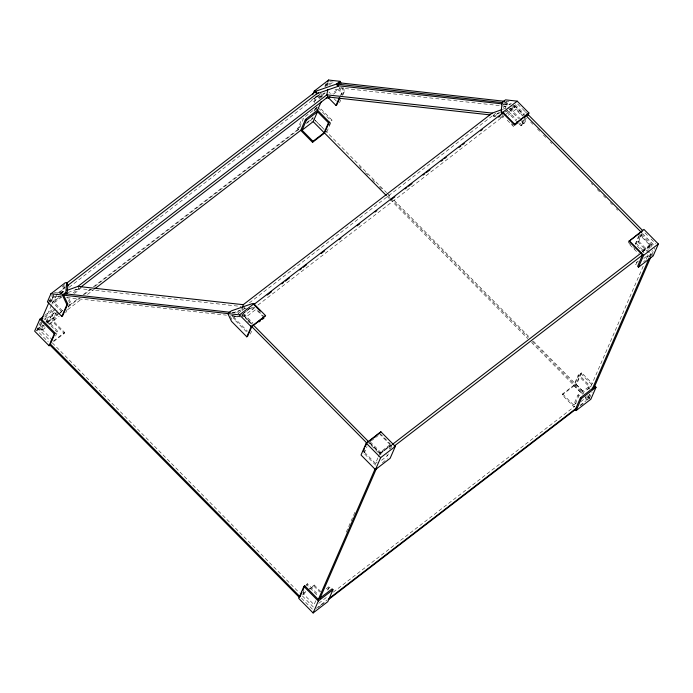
<?xml version="1.0" encoding="UTF-8"?>
<svg xmlns="http://www.w3.org/2000/svg" width="693" height="693" viewBox="0 0 693 693"><rect width="100%" height="100%" fill="white"/><g stroke="black" fill="none" stroke-linecap="round" stroke-linejoin="round"><path stroke-width="0.52" stroke-dasharray="3.46 2.6" d="M242.212 310.767L242.559 308.74M242.697 315.939L243.044 313.912M40.385 322.184L36.4 331.358L44.109 325.424M49.238 301.827L52.27 294.854M41.615 322.046L38.6 328.993L51.525 342.073M50.061 302.616L54.028 293.494M41.632 323.354L39.475 328.309L41.208 330.059L44.638 327.425M53.733 295.513L51.784 300.008L53.517 301.758L57.034 293.676M51.377 305.336L45.071 319.82L57.112 310.559M51.793 304.366L52.633 302.434L61.036 295.972M41.208 330.059L43.364 325.104M52.737 340.272L42.507 329.929L44.231 325.961M45.955 322.002L46.821 320.019L56.254 312.76M62.413 310.767L54.375 302.633L56.965 296.682L61.175 297.15M59.243 292.732L61.781 290.774L63.739 286.278M46.067 322.375L49.324 319.863L53.716 309.771M60.144 293.581L62.647 291.649L65.774 284.459M56.246 312.543L52.365 321.474L64.18 333.437L52.945 342.082M49.376 324.645L53.664 321.344L57.978 311.434M55.622 336.062L57.77 331.107L46.821 320.019M65.757 312.742L70.443 301.966L68.546 297.964L66.441 297.73M64.18 333.437L64.622 332.423L53.664 321.344M317.507 110.17L315.774 108.42L303.742 117.689L298.553 129.617L297.687 128.733L302.079 118.642M315.67 96.431L313.323 101.819L325.069 92.784L324.229 94.716M314.189 102.694L316.779 96.743L320.954 93.529M314.033 111.088L314.899 109.096M324.8 86.322L325.97 83.628M314.882 110.49L315.774 108.42M320.816 96.829L322.15 93.772M325.138 86.885L326.853 82.952L333.835 83.732M315.956 109.182L316.753 107.346M326.282 85.43L327.46 82.736M313.149 117.16L312.352 118.997L305.492 124.272M322.202 96.344L323.484 93.399M326.663 86.088L328.612 81.592L335.594 82.372M340.263 95.625L341.995 92.992L339.605 87.924L332.051 93.737M341.147 94.95L341.995 92.992M329.088 125.364L331.089 120.781L331.964 120.097L320.59 108.584M342.056 95.556L343.754 91.632L344.638 90.956L342.81 87.101M326.784 132.025L331.964 120.097M339.527 102.711L340.809 99.775M342.931 94.872L344.638 90.956M250.329 334.113L251.576 331.228M303.084 592.35L303.95 590.367M375.719 465.185L363.678 453.005L364.908 450.173M315.783 600.762L314.068 604.729L303.11 593.641L304.833 589.682M306.557 585.715L307.415 583.731L318.373 594.819M363.678 453.005L364.553 452.321L367.039 446.621M513.738 125.883L513.478 126.49L505.621 118.538M309.814 589.154L313.825 586.07L314.267 585.057L320.842 591.709M518.814 123.605L520.997 125.814L524.341 118.131M520.997 125.814L521.881 125.138L525.597 116.58M364.553 452.321L375.511 463.409L377.988 457.709M378.404 456.756L379.643 453.906L390.8 445.322L379.842 434.234M369.681 442.957L379.903 453.3L380.431 452.087L391.588 443.503M521.457 121.57L523.639 123.778L526.117 118.079M346.283 532.146L355.301 511.399M523.639 123.778L524.523 123.103L526.515 118.503M380.474 454.851L381.297 452.962L391.597 445.036M327.806 590.202L329.53 586.235L330.388 587.11L325.242 591.077M389.145 449.125L390.8 445.322M381.522 460.325L387.534 455.699L388.349 453.811M390.402 449.099L392.039 445.322M643.199 266.181L590.791 386.72L578.75 395.989L574.003 406.904L562.188 394.941L562.621 393.927L573.778 385.343L578.092 375.441L578.967 374.766L591.008 386.945M643.988 252.893L635.23 244.031L638.946 235.473M578.967 374.766L574.22 385.68L562.188 394.941M635.23 244.031L636.105 243.347L639.804 234.858M581.609 372.73L580.734 373.406L575.545 385.334L576.42 384.658L581.609 372.73L592.229 383.48M648.405 252.659L637.872 241.996L641.562 233.506M637.872 241.996L638.747 241.32L641.943 233.974M562.621 393.927L573.579 405.015L577.884 395.105L589.041 386.521L578.092 375.441M637.118 261.746L635.888 264.57L635.022 263.695L638.461 261.053M587.751 389.501L589.041 386.521M648.657 249.411L650.311 245.608L639.362 234.529M642.853 250.953L650.58 245.001L651.108 243.789L639.951 252.373M580.873 401.619L585.161 398.319L586.027 396.335M589.041 389.388L589.908 387.396M650.736 247.496L651.966 244.664L642.532 251.931M646.205 259.26L647.929 255.31L643.615 258.628M589.483 394.109L586.893 400.069L585.161 398.319M649.185 256.8L651.645 251.135M589.925 394.43L587.768 399.393L585.49 397.08M649.835 256.644L652.529 250.459M589.492 398.129L592.117 392.091M651.827 254.764L654.703 248.155M503.049 104.712L503.924 104.037L509.944 104.721M249.913 308.35L242.403 314.154L251.767 323.631M62.153 286.651L64.726 284.667M57.865 293.035L65.385 287.24M47.393 301.845L55.856 295.331M49.731 301.594L56.8 296.154M311.59 100.069L317.446 95.573M60.508 293.893L64.865 290.54M69.153 287.24L321.205 93.278M61.14 293.468L66.987 288.964M54.375 302.633L61.902 296.847M319.204 98.839L323.38 95.625M73.034 293.061L78.907 288.548L241.034 306.453M44.733 315.462L52.885 309.191M74.394 293.46L79.409 289.605L77.902 286.417M333.376 94.161L339.224 89.666L341.112 93.668M316.363 107.969L317.541 107.068M70.443 301.966L69.56 302.642L67.169 297.583M37.093 329.279L42.801 324.887M297.687 128.733L300.953 126.23M43.694 325.069L36.833 330.344L48.241 341.883M47.115 322.436L59.182 313.149M59.97 312.543L63.461 309.858M69.404 305.284L78.881 297.99M83.117 294.733L90.012 289.423M93.399 286.815L299.939 127.876M306.722 122.652L312.794 117.983M46.951 323.233L57.822 314.865M58.68 314.206L62.101 311.573M68.105 306.956L80.102 297.721M84.39 294.421L91.242 289.146M94.672 286.512L298.64 129.548M48.917 324.133L59.191 316.225M67.758 309.632L81.462 299.081M87.457 294.464L94.317 289.198M42.507 329.929L45.946 327.287M57.77 331.107L56.895 331.782L43.919 318.659M53.465 341.017L64.622 332.423M246.535 331.852L234.182 319.36L232.501 315.817L233.376 315.133L235.057 318.685L247.418 331.167M236.72 312.569L242.567 308.064M249.393 302.858L495.712 113.262M503.257 107.45L504.937 106.159L507.943 106.505M238.201 313.288L244.88 308.142L244.239 306.782M500.129 112.708L493.208 115.229L493.84 116.554L499.688 112.058M234.182 319.36L235.057 318.685M504.712 112.275L508.056 109.711M246.656 310.871L241.519 314.83L243.035 316.363M247.514 310.213L250.086 308.238M513.955 105.18L513.071 105.856L523.163 116.069M242.524 316.952L254.522 307.718M257.943 305.085L503.82 115.87M504.677 115.211L514.96 107.302L514.284 105.882L514.96 107.302L508.038 109.823M263.808 317.351L255.96 309.399L245.097 317.758L252.235 324.982M508.255 115.246L515.765 109.459L522.193 115.965M370.4 441.502L368.685 442.818L379.643 453.906M371.257 440.843L374.696 438.201M375.554 437.543L378.127 435.559M379.903 453.3L391.06 444.715L391.926 445.59M642.593 251.559L650.311 245.608M375.511 463.409L377.226 462.092M382.397 462.733L387.543 458.775M643.624 261.703L645.348 260.377M650.242 256.609L651.42 255.708L649.159 253.421M307.415 583.731L306.54 584.416L317.827 595.841M303.11 593.641L306.54 590.999M307.397 590.341L314.267 585.057M302.59 594.715L306.601 591.623M326.091 588.877L329.53 586.235M573.579 405.015L577.009 402.373M318.771 603.317L328.196 596.067M333.333 592.108L574.878 406.228M316.216 608.359L327.356 599.791M580.041 405.344L586.105 400.675M586.962 400.017L589.535 398.033L587.248 395.729M318.278 607.449L320.85 605.474M321.708 604.816L325.138 602.174M580.526 405.639L583.948 403.005M503.075 109.139L506.037 108.065M59.113 293.269L64.059 291.467M68.035 292.507L78.907 288.539M232.38 313.011L246.292 308.186M328.586 84.702L330.726 84.936M503.239 103.993L510.741 104.825M339.232 87.89L507.458 106.471M511.746 106.947L514.96 107.302L511.945 106.956M335.014 89.198L339.224 89.666M321.855 96.301L317.853 95.859L316.84 93.737M316.779 96.743L320.989 97.211M75.199 289.137L79.409 289.605M61.443 296.95L57.155 296.474L56.488 295.053M66.797 297.54L226.455 315.176M230.743 315.653L241.459 316.831M505.518 101.412L510.143 101.923M503.759 102.763L511.425 103.621M54.418 292.602L62.396 293.494M231.878 312.474L238.998 313.271M509.736 108.775L515.765 109.459M493.191 115.194L496.197 115.54M501.212 116.103L503.213 116.337L502.538 114.908M493.84 116.554L495.85 116.788M499.878 117.247L504.911 117.819M251.256 307.579L254.262 307.917L253.586 306.488M249.913 308.714L255.96 309.399M232.501 315.817L239.518 316.606M234.026 316.502L240.064 317.186M517.68 104.071L522.297 108.74M522.73 109.173L524.887 111.356M525.329 111.807L526.845 113.34M644.984 232.891L648.059 236.01M651.039 239.016L655.587 243.615M515.202 104.695L525.086 114.7M642.463 233.48L654.582 245.738M514.319 105.371L523.691 114.856M641.614 234.182L653.698 246.413M514.708 105.942L525.32 116.684M530.621 122.046L532.9 124.35M537.447 128.95L539.717 131.254M543.503 135.083L545.781 137.387M550.329 141.987L551.845 143.52M591.25 183.394L592.766 184.927M597.305 189.536L599.584 191.831M603.369 195.669L605.647 197.964M610.195 202.564L612.465 204.868M616.25 208.706L617.766 210.239M640.349 234.658L650.58 245.001M509.961 108.368L520.876 119.421M521.604 120.158L524.523 123.103M509.078 109.044L518.546 118.624M638.747 241.32L653.161 255.908M507.345 110.447L516.787 119.993M519.698 122.93L521.881 125.138M506.462 111.123L518.087 122.878M636.105 243.347L644.386 251.732M647.401 254.773L649.081 256.479M647.045 255.986L648.198 257.155M511.581 123.692L513.019 125.147M630.656 244.724L628.464 242.507L628.205 243.113L638.426 253.456M633.575 247.678L635.039 249.159M326.55 84.208L327.702 85.378M328.906 91.961L330.422 93.503M334.13 98.822L336.391 101.109M318.286 107.831L331.089 120.781M580.734 373.406L592.775 385.594M315.402 120.513L323.744 128.959M576.42 384.658L584.008 392.333M587.803 396.171L590.081 398.475M313.548 118.754L324.194 129.522M324.956 130.293L386.538 192.611M387.3 193.382L390.341 196.457M394.144 200.303L529.469 337.257M533.272 341.103L584.208 392.645M359.485 166.692L361.01 168.234M365.575 172.852L367.853 175.156M372.41 179.773L374.696 182.086M379.253 186.703L381.54 189.007M388.383 195.928L389.899 197.47M390.661 198.241L528.274 337.5M532.068 341.346L583.775 393.659M586.815 396.734L588.34 398.284M387.058 196.275L389.336 198.588M390.098 199.35L527.711 338.608M531.514 342.455L582.501 394.057M573.778 385.343L582.544 394.213M310.152 120.019L311.304 121.18M577.884 395.105L578.75 395.989M380.111 433.627L390.332 443.979M258.298 310.888L263.349 315.999M386.668 454.825L387.534 455.699M243.65 313.669L253.014 323.146M370.209 441.744L382.449 454.132M242.767 314.345L252.659 324.35M370.027 443.13L382.146 455.388M247.583 320.963L249.099 322.496M61.781 290.774L62.647 291.649M50.901 300.684L63.695 313.634M313.825 586.07L319.733 592.047M49.324 319.863L50.191 320.738L55.379 308.809L44.222 317.394L45.955 319.144M52.278 342.836L299.376 592.887M302.417 595.963L315.341 609.043M301.412 598.085L312.82 609.623M506.47 101.802L508.307 105.682M505.466 102.226L508.35 108.307M504.937 106.159L505.777 107.935M341.666 87.231L343.754 91.632M230.336 316.329L232.398 320.668"/><path stroke-width="1.04" d="M66.649 293.962L65.878 292.333L66.719 282.848L65.298 282.683L50.91 293.754L47.393 301.845L61.807 316.432L62.691 315.757L67.801 303.993L63.626 295.183L65.393 293.832M524.601 117.524L525.129 116.311L514.267 124.671L502.737 113.002L502.2 114.198L501.186 112.049L502.027 102.564L505.552 99.853L517.229 101.161L528.915 112.994L527.72 115.748M67.134 293.728L67.888 285.317L66.719 282.848M242.732 307.727L243.252 304.686L492.195 113.106L502.087 109.503M327.72 89.769L326.853 94.846L328.361 98.025L330.033 96.734M43.096 316.718L39.839 319.23L34.65 331.159L49.064 345.746L49.948 345.071L55.128 333.142L41.58 319.43L42.758 318.529M41.537 319.525L48.813 302.806M49.064 345.746L54.253 333.818L55.128 333.142M61.807 316.432L66.918 304.677L67.801 303.993M312.682 94.707L314.241 91.112L328.629 80.041L340.072 81.324L340.991 83.247M95.166 288.539L300.745 130.336L305.466 119.439L317.507 110.17L321.283 101.481M312.985 141.303L302.027 130.215L306.332 120.313L317.489 111.729L328.447 122.808L324.133 132.718L312.985 141.303L312.543 142.316L300.719 130.353M327.85 81.835L328.629 80.041M302.027 130.215L313.184 121.63L317.489 111.729M327.971 97.297L336.001 105.423L339.414 97.583M317.281 109.944L329.322 122.133L324.575 133.047L312.543 142.316M339.865 97.886L336.885 104.747L336.001 105.423M246.803 336.815L251.195 326.715L265.584 315.644L253.898 303.811L252.243 303.621L231.367 310.862L227.832 313.574L231.514 321.344L246.803 336.815L247.687 336.14L251.819 326.637L253.577 325.286M265.584 315.644L254.461 324.61M303.898 586.443L298.709 598.371L313.123 612.958L327.798 601.663L332.986 589.734L332.12 588.859L318.321 599.48L304.773 585.767L303.898 586.443L318.304 601.03L313.123 612.958M366.216 443.104L361.036 455.032L375.45 469.62L390.124 458.324L395.313 446.396L380.899 431.808L366.216 443.104L380.63 457.692L375.45 469.62M299.991 596.777L301.983 592.194M302.78 590.358L304.773 585.767M363.141 451.524L364.371 448.7M365.194 446.812L366.424 443.979M514.267 124.671L528.915 112.994M380.899 431.808L369.482 440.999M318.321 599.488L375.216 468.641M320.079 598.137L376.793 467.697M628.993 241.294L643.936 229.392L658.35 243.979L653.161 255.908L638.487 267.203L637.621 266.32L642.541 255.007L628.993 241.294L640.15 232.709M594.282 387.118L580.483 397.739L575.294 409.667L576.16 410.542L590.834 399.246L596.023 387.318L594.507 385.776M576.16 410.542L581.349 398.614L596.023 387.318M638.487 267.203L643.676 255.275L658.35 243.979M592.082 389.475L649.228 258.047M593.84 388.123L650.736 257.268M66.433 283.35L315.696 91.537M67.29 285.776L318.511 92.446M50.91 293.754L62.361 295.036L65.878 292.333M339.587 82.822L337.82 84.174L338.591 85.802L337.716 86.478L316.84 93.737L314.241 91.112L315.661 91.268L336.555 84.026L340.072 81.324M67.03 290.384L77.902 286.417L326.853 94.846L492.195 113.106M80.622 287.223L327.858 96.968L489.986 114.873M328.447 122.808L329.322 122.133M63.384 295.157L239.509 314.882L253.898 303.811M501.186 112.049L502.841 112.231L517.229 101.161M253.993 304.418L503.343 112.535M267.221 295.053L271.5 291.753M281.782 283.844L283.498 282.527M285.213 281.202L289.492 277.91M299.774 270.001L301.49 268.676M303.205 267.359L306.627 264.726M321.197 253.517L324.619 250.875M339.18 239.674L340.895 238.349M357.172 225.823L359.745 223.848M375.164 211.98L376.879 210.663M390.583 200.112L394.871 196.821M405.154 188.903L406.86 187.586M408.575 186.27L412.006 183.628M423.137 175.06L424.852 173.744M426.567 172.427L429.998 169.785M441.129 161.218L442.844 159.901M444.56 158.576L446.275 157.259M459.121 147.375L460.836 146.05M462.552 144.733L464.267 143.416M480.544 130.89L482.25 129.574M498.527 117.048L500.242 115.722M526.013 115.636L527.771 114.276M258.939 321.959L260.611 320.677M262.283 319.395L263.955 318.104M514.578 125.234L517.922 122.67M366.84 443.035L368.598 441.684L253.404 325.112M641.034 232.025L642.792 230.674L527.598 114.102M392.429 444.395L641.692 252.581M394.161 446.145L642.567 254.989M380.63 457.692L395.313 446.396M318.304 601.03L332.986 589.734M329.002 598.527L576.611 407.978M328.56 599.532L576.238 408.939M338.227 85.767L502.165 103.872M326.256 97.791L328.361 98.025M77.902 286.417L243.252 304.686M339.336 82.796L504.443 101.291M337.578 84.148L502.685 102.642M65.142 293.797L230.249 312.292M525.84 115.462L641.709 232.709M514.535 124.064L502.841 112.231M629.261 240.688L643.676 255.275M323.952 132.415L386.296 195.504M313.184 121.63L324.133 132.718M305.466 119.439L306.332 120.313M580.483 397.739L581.349 398.614M253.785 304.582L260.273 311.14M250.883 325.701L366.753 442.948M239.509 314.882L251.195 326.715M66.736 284.147L67.888 285.317M39.839 319.23L54.253 333.818M50.52 344.196L299.887 596.552M49.324 344.438L299.454 597.557M315.661 91.268L316.84 93.737M336.555 84.026L337.716 86.478M62.361 295.036L66.918 304.677"/></g></svg>
